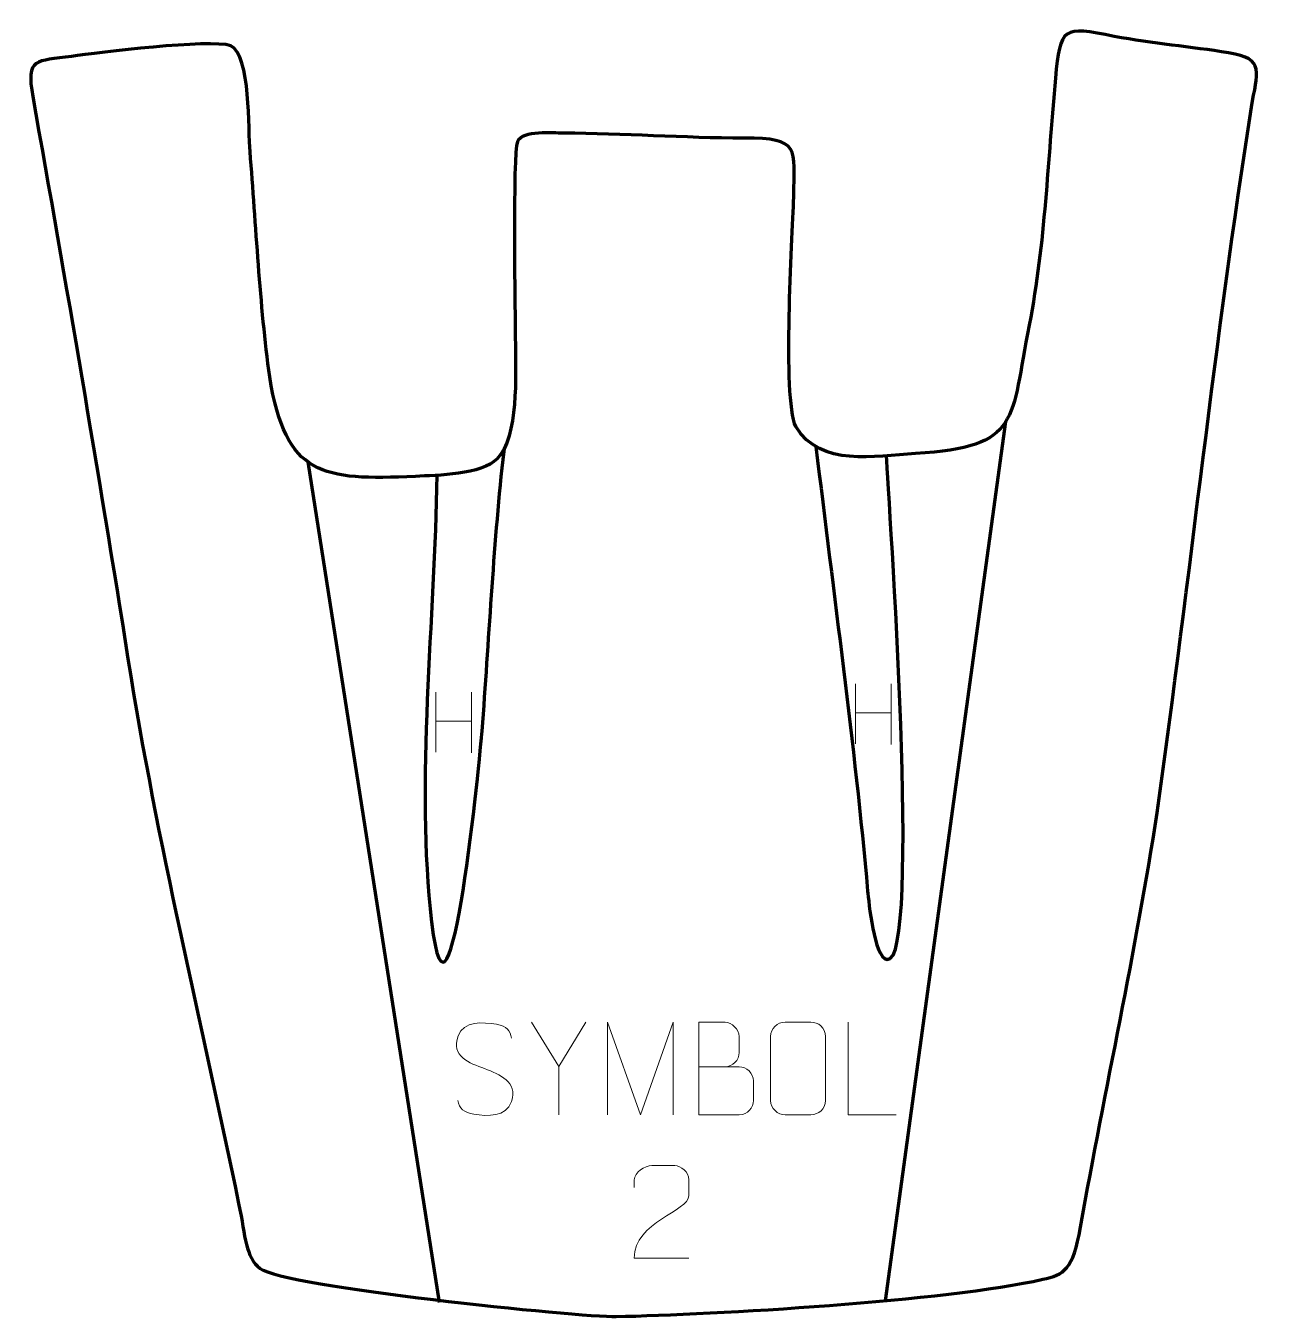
# Model space of a CAD drawing. Header units: millimetres. Extents: x -474 to -139, y 436 to 785.
import ezdxf

# ---------------------------------------------------------------- set-up
doc = ezdxf.new("R2010")
doc.units = ezdxf.units.MM
doc.header["$MEASUREMENT"] = 0
doc.layers.add('layer 2', color=7, linetype='Continuous')
doc.layers.add('layer 3', color=7, linetype='Continuous')

msp = doc.modelspace()

# ---------------------------------------------------------------- linework, layer by layer
at = {"layer": 'layer 2', "color": 140, "lineweight": 158}
for points in [[(-241.6925, 440.634), (-241.6925, 440.634), (-209.1863, 677.8497), (-209.1863, 677.8497)], [(-397.5376, 666.9512), (-397.5376, 666.9512), (-362.0976, 440.1817), (-362.0976, 440.1817)]]:
    msp.add_open_spline(points, degree=3, dxfattribs=at)
for points, knots in [([(-362.7141, 663.316), (-363.2651, 625.159), (-368.5423, 580.0839), (-364.1508, 542.8346), (-364.1508, 542.8346), (-359.3134, 501.8023), (-350.8737, 589.3489), (-350.4965, 594.2875), (-350.4965, 594.2875), (-348.6281, 618.7504), (-347.4925, 643.1562), (-344.8456, 667.5692), (-344.8456, 667.5692), (-344.8456, 667.5692), (-344.5025, 670.5354), (-344.5025, 670.5354)], [0, 0, 0, 0, 0.2, 0.2, 0.2, 0.2, 0.4, 0.4, 0.4, 0.4, 0.6, 0.6, 0.6, 0.6, 1, 1, 1, 1]), ([(-260.4179, 671.0535), (-255.6926, 631.2514), (-250.0321, 591.0118), (-246.4772, 551.1445), (-246.4772, 551.1445), (-246.2288, 548.3582), (-244.8076, 533.2198), (-241.1986, 532.7077), (-241.1986, 532.7077), (-231.7606, 531.3685), (-240.8794, 657.5945), (-241.369, 668.5811)], [0, 0, 0, 0, 0.25, 0.25, 0.25, 0.25, 0.5, 0.5, 0.5, 0.5, 1, 1, 1, 1])]:
    msp.add_open_spline(points, degree=3, knots=knots, dxfattribs=at)
at = {"layer": 'layer 2', "color": 250, "lineweight": 9}
for points in [[(-249.7268, 607.0473), (-249.7268, 607.0473), (-249.7268, 590.8315), (-249.7268, 590.8315)], [(-240.1434, 607.0473), (-240.1434, 607.0473), (-240.1434, 590.7163), (-240.1434, 590.7163)], [(-362.9622, 604.7907), (-362.9622, 604.7907), (-362.9622, 588.5749), (-362.9622, 588.5749)], [(-353.3788, 604.7907), (-353.3788, 604.7907), (-353.3788, 588.4597), (-353.3788, 588.4597)], [(-249.714, 599.2711), (-249.714, 599.2711), (-240.1434, 599.2711), (-240.1434, 599.2711)], [(-362.9494, 597.0145), (-362.9494, 597.0145), (-353.3788, 597.0145), (-353.3788, 597.0145)], [(-329.8177, 503.8465), (-329.8177, 503.8465), (-337.1386, 515.7452), (-337.1386, 515.7452)]]:
    msp.add_open_spline(points, degree=3, dxfattribs=at)
for points, knots in [([(-349.817, 503.2685), (-354.0653, 504.7389), (-358.9734, 506.5347), (-356.9683, 512.055), (-356.9683, 512.055), (-355.4648, 516.1949), (-350.2512, 515.8064), (-346.6476, 515.2053), (-346.6476, 515.2053), (-343.787, 514.7281), (-342.9223, 513.5149), (-342.6117, 511.4308)], [0, 0, 0, 0, 0.25, 0.25, 0.25, 0.25, 0.5, 0.5, 0.5, 0.5, 1, 1, 1, 1]), ([(-322.4953, 515.7452), (-322.4953, 515.7452), (-329.8177, 503.8465), (-329.8177, 503.8465), (-329.8177, 503.8465), (-329.8177, 503.8465), (-329.817, 490.7916), (-329.817, 490.7916)], [0, 0, 0, 0, 0.33333333, 0.33333333, 0.33333333, 0.33333333, 1, 1, 1, 1]), ([(-316.6595, 490.7895), (-316.6595, 490.7895), (-316.6595, 515.7474), (-316.6595, 515.7474), (-316.6595, 515.7474), (-316.6595, 515.7474), (-307.7344, 490.7895), (-307.7344, 490.7895), (-307.7344, 490.7895), (-307.7344, 490.7895), (-298.9745, 515.7469), (-298.9745, 515.7469), (-298.9745, 515.7469), (-298.9745, 515.7469), (-298.9745, 490.7895), (-298.9745, 490.7895)], [0, 0, 0, 0, 0.2, 0.2, 0.2, 0.2, 0.4, 0.4, 0.4, 0.4, 0.6, 0.6, 0.6, 0.6, 1, 1, 1, 1]), ([(-292.0416, 503.7564), (-288.403, 503.7568), (-284.8159, 503.7568), (-281.1765, 503.7564), (-281.1765, 503.7564), (-279.2011, 503.7391), (-277.2775, 502.003), (-277.2775, 499.9534), (-277.2775, 499.9534), (-277.2779, 498.8248), (-277.2779, 495.7754), (-277.2775, 494.6465), (-277.2775, 494.6465), (-277.2599, 492.7886), (-278.802, 490.7747), (-281.1235, 490.7916), (-281.1235, 490.7916), (-284.7633, 490.792), (-288.4027, 490.792), (-292.0416, 490.7916), (-292.0416, 490.7916), (-292.0416, 499.1099), (-292.0416, 507.4277), (-292.0416, 515.7452), (-292.0416, 515.7452), (-289.6679, 515.7452), (-287.2938, 515.7452), (-284.9196, 515.7452), (-284.9196, 515.7452), (-283.2388, 515.7628), (-281.142, 513.8523), (-281.1243, 511.8899), (-281.1243, 511.8899), (-281.1247, 509.8238), (-281.1247, 509.6778), (-281.1243, 507.6113), (-281.1243, 507.6113), (-281.107, 505.5452), (-282.9615, 503.7391), (-284.9715, 503.7564)], [0, 0, 0, 0, 0.09090909, 0.09090909, 0.09090909, 0.09090909, 0.18181818, 0.18181818, 0.18181818, 0.18181818, 0.27272727, 0.27272727, 0.27272727, 0.27272727, 0.36363636, 0.36363636, 0.36363636, 0.36363636, 0.45454545, 0.45454545, 0.45454545, 0.45454545, 0.54545455, 0.54545455, 0.54545455, 0.54545455, 0.63636364, 0.63636364, 0.63636364, 0.63636364, 0.72727273, 0.72727273, 0.72727273, 0.72727273, 0.81818182, 0.81818182, 0.81818182, 0.81818182, 1, 1, 1, 1]), ([(-268.7564, 515.7667), (-266.4307, 515.7667), (-264.1046, 515.7667), (-261.7785, 515.7667), (-261.7785, 515.7667), (-259.8319, 515.8023), (-257.8405, 514.3107), (-257.8138, 511.8731), (-257.8138, 511.8731), (-257.8142, 506.1262), (-257.8142, 500.3789), (-257.8138, 494.6312), (-257.8138, 494.6312), (-257.9536, 492.3078), (-259.6308, 490.8282), (-261.7785, 490.8174), (-261.7785, 490.8174), (-264.1104, 490.8178), (-266.4423, 490.8178), (-268.7738, 490.8174), (-268.7738, 490.8174), (-270.6988, 490.712), (-272.6709, 492.5965), (-272.6597, 494.6138), (-272.6597, 494.6138), (-272.6594, 500.3839), (-272.6594, 506.1536), (-272.6597, 511.9229), (-272.6597, 511.9229), (-272.6555, 514.061), (-270.9088, 515.7802), (-268.7564, 515.7667)], [0, 0, 0, 0, 0.11111111, 0.11111111, 0.11111111, 0.11111111, 0.22222222, 0.22222222, 0.22222222, 0.22222222, 0.33333333, 0.33333333, 0.33333333, 0.33333333, 0.44444444, 0.44444444, 0.44444444, 0.44444444, 0.55555556, 0.55555556, 0.55555556, 0.55555556, 0.66666667, 0.66666667, 0.66666667, 0.66666667, 0.77777778, 0.77777778, 0.77777778, 0.77777778, 1, 1, 1, 1]), ([(-238.7623, 490.8134), (-238.7623, 490.8134), (-251.7114, 490.8134), (-251.7114, 490.8134), (-251.7114, 490.8134), (-251.7114, 490.8134), (-251.7114, 515.767), (-251.7114, 515.767)], [0, 0, 0, 0, 0.33333333, 0.33333333, 0.33333333, 0.33333333, 1, 1, 1, 1]), ([(-349.817, 503.2684), (-345.7984, 501.6217), (-340.7689, 499.7334), (-342.6029, 494.3731), (-342.6029, 494.3731), (-344.0627, 490.1067), (-348.9735, 490.3634), (-352.6996, 490.9181), (-352.6996, 490.9181), (-355.4496, 491.3279), (-356.6705, 492.5414), (-357.0485, 494.6536)], [0, 0, 0, 0, 0.25, 0.25, 0.25, 0.25, 0.5, 0.5, 0.5, 0.5, 1, 1, 1, 1]), ([(-294.7072, 452.111), (-299.6216, 452.1113), (-304.536, 452.1113), (-309.4501, 452.111), (-309.4501, 452.111), (-309.4501, 462.0433), (-294.7991, 464.6845), (-294.7072, 468.9948), (-294.7072, 468.9948), (-294.7075, 470.4189), (-294.7075, 471.8426), (-294.7072, 473.2659), (-294.7072, 473.2659), (-294.7241, 475.343), (-296.8469, 477.0678), (-298.5179, 477.0851), (-298.5179, 477.0851), (-300.5911, 477.0847), (-302.664, 477.0847), (-304.7364, 477.0851), (-304.7364, 477.0851), (-306.5585, 477.1016), (-309.3832, 475.3095), (-309.4501, 473.2159), (-309.4501, 473.2159), (-309.4501, 473.2159), (-309.4501, 471.1611), (-309.4501, 471.1611)], [0, 0, 0, 0, 0.125, 0.125, 0.125, 0.125, 0.25, 0.25, 0.25, 0.25, 0.375, 0.375, 0.375, 0.375, 0.5, 0.5, 0.5, 0.5, 0.625, 0.625, 0.625, 0.625, 0.75, 0.75, 0.75, 0.75, 1, 1, 1, 1])]:
    msp.add_open_spline(points, degree=3, knots=knots, dxfattribs=at)
at = {"layer": 'layer 3', "color": 242, "lineweight": 158}
msp.add_open_spline([(-418.3452, 779.2108), (-412.894, 776.6214), (-413.6091, 756.4206), (-413.1213, 750.6216), (-413.1213, 750.6216), (-411.4845, 730.9624), (-410.4765, 709.1898), (-407.8226, 689.8561), (-407.8226, 689.8561), (-403.5121, 663.126), (-393.7621, 661.8283), (-368.4919, 663.0299), (-368.4919, 663.0299), (-362.6795, 663.3062), (-350.6196, 663.5015), (-346.4375, 667.7423), (-346.4375, 667.7423), (-340.5995, 673.6623), (-341.5197, 690.6355), (-341.5301, 698.6373), (-341.5301, 698.6373), (-341.5534, 705.9517), (-342.3263, 750.2921), (-340.9913, 753.297), (-340.9913, 753.297), (-339.5948, 756.4404), (-331.3702, 755.6035), (-328.5787, 755.6009), (-328.5787, 755.6009), (-312.2863, 755.5859), (-296.2666, 754.2716), (-279.7553, 754.28), (-279.7553, 754.28), (-264.584, 754.2877), (-266.2197, 751.7232), (-266.4385, 738.3747), (-266.4385, 738.3747), (-266.7562, 726.6117), (-269.5444, 684.7728), (-265.8726, 676.4325), (-265.8726, 676.4325), (-258.9587, 665.3672), (-244.7977, 668.5805), (-233.5626, 669.1846), (-233.5626, 669.1846), (-204.8409, 670.969), (-208.0981, 678.0295), (-202.8732, 703.8523), (-202.8732, 703.8523), (-198.5873, 726.289), (-197.9141, 747.9599), (-195.8146, 770.4723), (-195.8146, 770.4723), (-194.5324, 784.222), (-193.9119, 784.5705), (-179.9522, 781.7208), (-179.9522, 781.7208), (-169.4346, 779.7484), (-159.4241, 778.9528), (-149.0896, 777.2934), (-149.0896, 777.2934), (-138.9549, 775.6661), (-141.4166, 771.92), (-142.9093, 762.6374), (-142.9093, 762.6374), (-152.8455, 699.276), (-159.4769, 635.6929), (-168.379, 572.2489), (-168.379, 572.2489), (-174.1095, 534.7867), (-182.4048, 497.7935), (-189.0237, 460.4738), (-189.0237, 460.4738), (-191.083, 448.8627), (-193.4668, 447.7092), (-199.2488, 446.4035), (-199.2488, 446.4035), (-225.356, 440.5078), (-288.1513, 436.8703), (-314.3417, 436.3751), (-314.3417, 436.3751), (-324.1948, 436.1888), (-404.0554, 444.3797), (-410.4047, 449.3521), (-410.4047, 449.3521), (-414.4024, 452.4827), (-414.2738, 457.5474), (-416.1909, 466.8639), (-416.1909, 466.8639), (-426.3638, 516.3007), (-438.1703, 563.7699), (-446.0647, 613.8343), (-446.0647, 613.8343), (-454.0739, 664.5824), (-462.7665, 714.9147), (-471.7421, 765.4914), (-471.7421, 765.4914), (-473.6152, 776.0462), (-470.8588, 774.9851), (-461.2942, 776.3207), (-461.2942, 776.3207), (-454.0732, 777.329), (-424.0376, 781.0605), (-418.3452, 779.2108)], degree=3, knots=[0, 0, 0, 0, 0.03703704, 0.03703704, 0.03703704, 0.03703704, 0.07407407, 0.07407407, 0.07407407, 0.07407407, 0.11111111, 0.11111111, 0.11111111, 0.11111111, 0.14814815, 0.14814815, 0.14814815, 0.14814815, 0.18518519, 0.18518519, 0.18518519, 0.18518519, 0.22222222, 0.22222222, 0.22222222, 0.22222222, 0.25925926, 0.25925926, 0.25925926, 0.25925926, 0.2962963, 0.2962963, 0.2962963, 0.2962963, 0.33333333, 0.33333333, 0.33333333, 0.33333333, 0.37037037, 0.37037037, 0.37037037, 0.37037037, 0.40740741, 0.40740741, 0.40740741, 0.40740741, 0.44444444, 0.44444444, 0.44444444, 0.44444444, 0.48148148, 0.48148148, 0.48148148, 0.48148148, 0.51851852, 0.51851852, 0.51851852, 0.51851852, 0.55555556, 0.55555556, 0.55555556, 0.55555556, 0.59259259, 0.59259259, 0.59259259, 0.59259259, 0.62962963, 0.62962963, 0.62962963, 0.62962963, 0.66666667, 0.66666667, 0.66666667, 0.66666667, 0.7037037, 0.7037037, 0.7037037, 0.7037037, 0.74074074, 0.74074074, 0.74074074, 0.74074074, 0.77777778, 0.77777778, 0.77777778, 0.77777778, 0.81481481, 0.81481481, 0.81481481, 0.81481481, 0.85185185, 0.85185185, 0.85185185, 0.85185185, 0.88888889, 0.88888889, 0.88888889, 0.88888889, 0.92592593, 0.92592593, 0.92592593, 0.92592593, 1, 1, 1, 1], dxfattribs=at)

doc.saveas('drawing.dxf')
